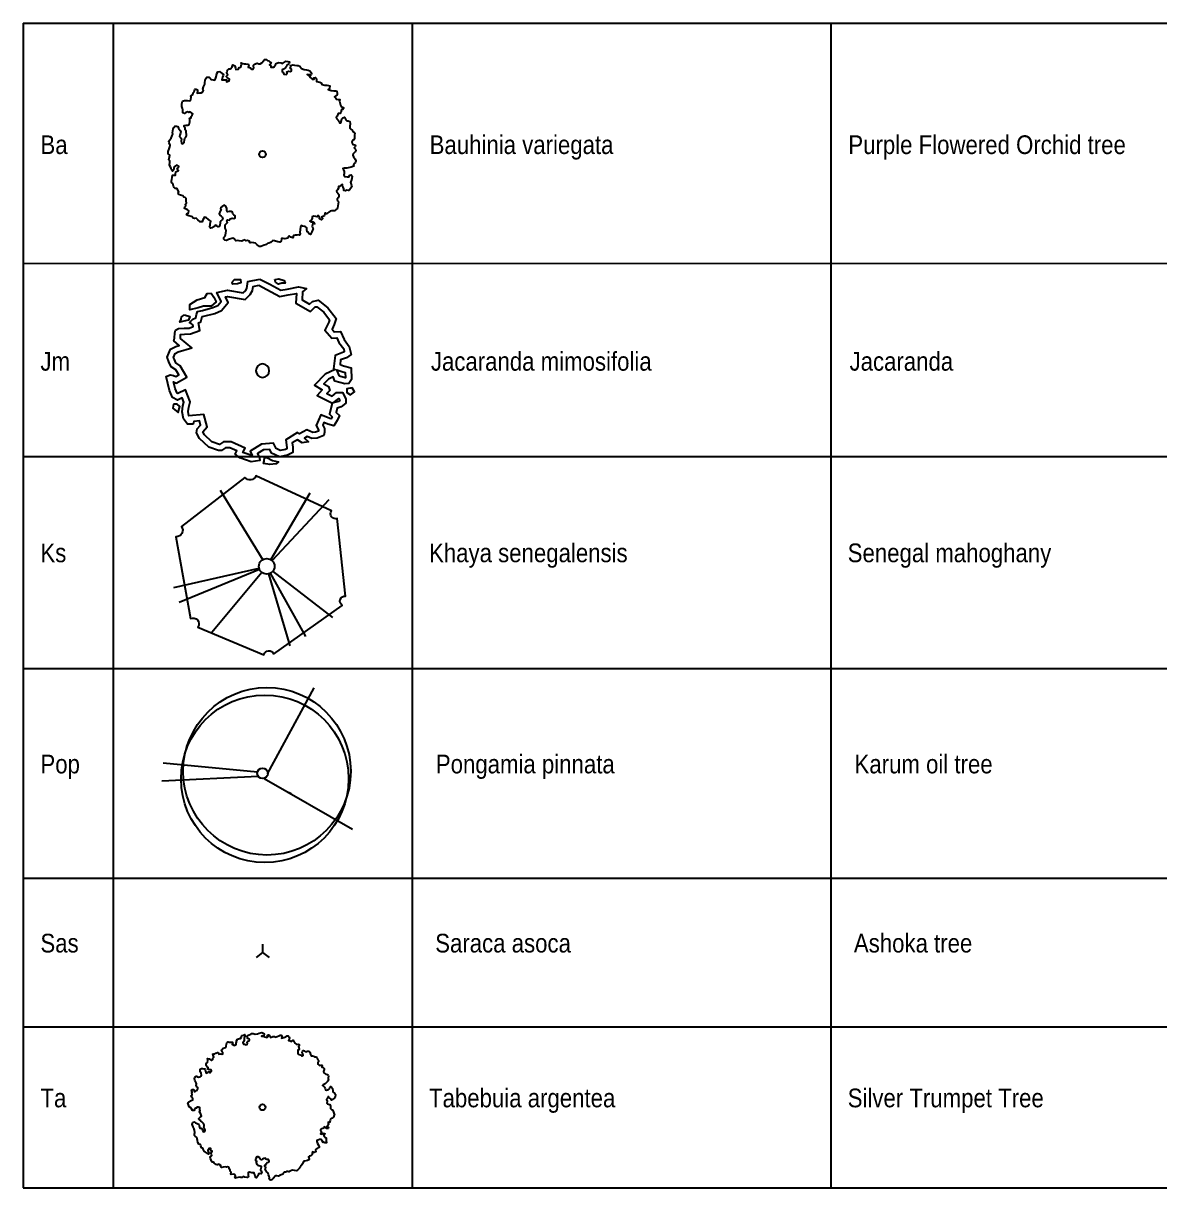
# Model space of a CAD drawing. Extents: x -2743 to -1606, y 314 to 679.
# Drawn here: x -1854.06 to -1816.06, y 514.89 to 553.82 of the extents above; entities that cross this region are included whole.
import ezdxf
from ezdxf.enums import TextEntityAlignment as Align

# ---------------------------------------------------------------- set-up
doc = ezdxf.new("R2010")
doc.units = 0
doc.header["$MEASUREMENT"] = 0
for name, color, linetype in [('Jacaranda mimosifolia', 71, 'Continuous'), ('Khaya senegalensis', 71, 'Continuous'), ('L-Tree-Bauhinia alba', 71, 'Continuous'), ('LA-PLNT-DESIGN TEXT', 63, 'Continuous'), ('LA-PLNT-TABLE LINE', 202, 'Continuous'), ('Pongamia pinnata', 71, 'Continuous'), ('Saraca asoca', 71, 'Continuous'), ('Tabebuia argentea', 71, 'Continuous')]:
    doc.layers.add(name, color=color, linetype=linetype)
doc.styles.add('PLNT-LEG', font='arial.ttf', dxfattribs={"width": 0.85})

# ---------------------------------------------------------------- blocks, each defined once
blk = doc.blocks.new('PL-TAB')
at = {"style": 'PLNT-LEG'}
for tag, width, p in [('ABRV.', 0.85, (1.439, 0)), ('SYMBOL', 0.85, (7.527, 0)), ('HEIGHT', 0.85, (42.963, 0)), ('SPREAD', 0.85, (46.921, 0)), ('CALIBER', 0.85, (50.966, 0)), ('ROOTS', 0.85, (54.958, 0)), ('SPACING', 0.75, (59.078, 0)), ('QUANTITY', 0.9, (63.622, 0)), ('REMARKS', 0.9, (69.211, 0))]:
    blk.add_attdef(tag, text='', height=0.625, dxfattribs=dict(at, width=width)).set_placement(p, align=Align.CENTER)
at = {"style": 'PLNT-LEG', "width": 0.85}
for tag, p in [('BOTANICAL-NAME', (14, 0)), ('COMMON-NAME', (28, 0))]:
    blk.add_attdef(tag, p, '', height=0.625, dxfattribs=at)
blk = doc.blocks.new('Bauhinia_alba')
at = {"layer": 'L-Tree-Bauhinia alba', "linetype": 'Continuous'}
blk.add_lwpolyline([(2.208, -1.951), (2.178, -1.982), (2.143, -2.012), (2.097, -1.971), (2.077, -2.012), (2.063, -2.063), (2.023, -2.086), (1.961, -2.117), (2.004, -2.16), (1.959, -2.209), (1.896, -2.177), (1.89, -2.128), (1.848, -2.064), (1.817, -2.106), (1.771, -2.093), (1.708, -2.081), (1.644, -2.106), (1.653, -2.152), (1.622, -2.212), (1.565, -2.247), (1.605, -2.275), (1.668, -2.271), (1.716, -2.303), (1.74, -2.342), (1.74, -2.342), (1.74, -2.342), (1.665, -2.336), (1.645, -2.415), (1.656, -2.465), (1.683, -2.511), (1.661, -2.555), (1.637, -2.612), (1.594, -2.701), (1.551, -2.673), (1.524, -2.634), (1.479, -2.612), (1.473, -2.529), (1.47, -2.473), (1.409, -2.428), (1.329, -2.414), (1.283, -2.399), (1.262, -2.443), (1.246, -2.537), (1.238, -2.618), (1.242, -2.673), (1.227, -2.719), (1.181, -2.71), (1.132, -2.716), (1.077, -2.713), (1.027, -2.725), (1, -2.802), (0.927, -2.789), (0.88, -2.74), (0.841, -2.767), (0.833, -2.814), (0.775, -2.831), (0.726, -2.836), (0.673, -2.827), (0.625, -2.825), (0.609, -2.918), (0.568, -2.953), (0.502, -2.941), (0.385, -2.9), (0.332, -2.89), (0.252, -2.958), (0.2, -2.977), (0.15, -2.989), (0.116, -3.024), (0.043, -3.052), (-0.073, -3.087), (-0.121, -3.085), (-0.194, -3.031), (-0.253, -2.979), (-0.305, -2.963), (-0.373, -2.958), (-0.429, -2.962), (-0.462, -2.915), (-0.512, -2.893), (-0.568, -2.897), (-0.61, -2.862), (-0.662, -2.887), (-0.702, -2.914), (-0.801, -2.897), (-0.848, -2.888), (-0.904, -2.892), (-0.962, -2.834), (-1.006, -2.812), (-1.151, -2.856), (-1.225, -2.884), (-1.27, -2.869), (-1.305, -2.835), (-1.311, -2.786), (-1.27, -2.752), (-1.255, -2.707), (-1.241, -2.627), (-1.23, -2.56), (-1.235, -2.512), (-1.262, -2.472), (-1.259, -2.418), (-1.257, -2.364), (-1.223, -2.328), (-1.188, -2.286), (-1.2, -2.236), (-1.178, -2.192), (-1.132, -2.2), (-1.092, -2.166), (-1.026, -2.144), (-0.973, -2.153), (-0.927, -2.127), (-0.922, -2.059), (-0.971, -2.03), (-1.006, -1.989), (-1.011, -1.94), (-1.062, -1.918), (-1.129, -1.913), (-1.179, -1.924), (-1.199, -1.88), (-1.201, -1.811), (-1.235, -1.736), (-1.285, -1.707), (-1.36, -1.742), (-1.4, -1.776), (-1.415, -1.821), (-1.39, -1.874), (-1.429, -1.901), (-1.459, -1.992), (-1.433, -2.038), (-1.397, -2.071), (-1.362, -2.105), (-1.335, -2.144), (-1.356, -2.188), (-1.39, -2.224), (-1.425, -2.265), (-1.426, -2.313), (-1.442, -2.365), (-1.451, -2.412), (-1.501, -2.424), (-1.536, -2.39), (-1.588, -2.374), (-1.622, -2.409), (-1.666, -2.429), (-1.705, -2.456), (-1.756, -2.468), (-1.783, -2.429), (-1.761, -2.385), (-1.759, -2.33), (-1.751, -2.284), (-1.735, -2.231), (-1.779, -2.21), (-1.822, -2.182), (-1.892, -2.114), (-1.946, -2.105), (-2.002, -2.191), (-2.027, -2.255), (-2.096, -2.257), (-2.18, -2.187), (-2.226, -2.138), (-2.282, -2.142), (-2.327, -2.127), (-2.361, -2.087), (-2.504, -2.041), (-2.555, -2.018), (-2.533, -1.974), (-2.488, -1.948), (-2.476, -1.881), (-2.525, -1.845), (-2.613, -1.802), (-2.605, -1.756), (-2.57, -1.714), (-2.582, -1.664), (-2.554, -1.621), (-2.565, -1.571), (-2.557, -1.524), (-2.556, -1.476), (-2.591, -1.443), (-2.636, -1.428), (-2.677, -1.386), (-2.755, -1.359), (-2.807, -1.343), (-2.825, -1.292), (-2.804, -1.247), (-2.844, -1.171), (-2.844, -1.171), (-2.876, -1.135), (-2.922, -1.142), (-2.961, -1.105), (-2.984, -1.063), (-2.999, -1.015), (-3.005, -0.968), (-3.044, -0.931), (-3.051, -0.884), (-3.042, -0.833), (-3.031, -0.767), (-3.018, -0.693), (-2.965, -0.695), (-2.918, -0.688), (-2.918, -0.643), (-2.9, -0.585), (-2.857, -0.555), (-2.815, -0.532), (-2.854, -0.495), (-2.837, -0.444), (-2.799, -0.398), (-2.875, -0.355), (-2.917, -0.377), (-2.96, -0.408), (-2.981, -0.525), (-3.016, -0.557), (-3.047, -0.514), (-3.061, -0.466), (-3.083, -0.416), (-3.11, -0.359), (-3.1, -0.254), (-3.099, -0.209), (-3.131, -0.173), (-3.114, -0.077), (-3.104, -0.019), (-3.15, 0.02), (-3.15, 0.103), (-3.12, 0.189), (-3.1, 0.261), (-3.091, 0.313), (-3.122, 0.394), (-3.129, 0.441), (-3.106, 0.482), (-3.049, 0.548), (-3.019, 0.634), (-2.997, 0.675), (-3.002, 0.729), (-2.992, 0.788), (-2.979, 0.861), (-2.964, 0.904), (-2.927, 0.943), (-2.873, 0.949), (-2.83, 0.934), (-2.808, 0.884), (-2.785, 0.842), (-2.755, 0.799), (-2.725, 0.756), (-2.74, 0.713), (-2.76, 0.641), (-2.775, 0.598), (-2.735, 0.568), (-2.705, 0.525), (-2.718, 0.452), (-2.708, 0.374), (-2.666, 0.359), (-2.621, 0.397), (-2.606, 0.485), (-2.595, 0.544), (-2.559, 0.575), (-2.536, 0.624), (-2.534, 0.677), (-2.548, 0.725), (-2.554, 0.779), (-2.584, 0.822), (-2.581, 0.882), (-2.611, 0.926), (-2.618, 0.972), (-2.548, 0.983), (-2.488, 0.98), (-2.446, 1.003), (-2.423, 1.089), (-2.425, 1.166), (-2.432, 1.212), (-2.385, 1.219), (-2.376, 1.271), (-2.346, 1.311), (-2.324, 1.352), (-2.363, 1.39), (-2.41, 1.421), (-2.46, 1.399), (-2.5, 1.429), (-2.558, 1.401), (-2.601, 1.371), (-2.657, 1.396), (-2.657, 1.487), (-2.671, 1.535), (-2.696, 1.607), (-2.688, 1.697), (-2.665, 1.784), (-2.601, 1.803), (-2.495, 1.8), (-2.421, 1.794), (-2.383, 1.833), (-2.378, 1.908), (-2.401, 1.95), (-2.365, 1.981), (-2.323, 2.004), (-2.314, 2.056), (-2.314, 2.056), (-2.273, 2.089), (-2.261, 2.135), (-2.253, 2.182), (-2.204, 2.182), (-2.161, 2.157), (-2.167, 2.097), (-2.172, 2.045), (-2.086, 2.061), (-2.039, 2.052), (-1.989, 2.092), (-1.963, 2.139), (-1.987, 2.178), (-1.967, 2.262), (-1.935, 2.3), (-1.917, 2.35), (-1.92, 2.407), (-1.91, 2.466), (-1.895, 2.525), (-1.851, 2.578), (-1.771, 2.582), (-1.743, 2.546), (-1.706, 2.505), (-1.64, 2.484), (-1.588, 2.48), (-1.556, 2.517), (-1.534, 2.592), (-1.529, 2.644), (-1.52, 2.695), (-1.478, 2.757), (-1.412, 2.763), (-1.378, 2.731), (-1.34, 2.702), (-1.295, 2.681), (-1.308, 2.631), (-1.326, 2.582), (-1.339, 2.532), (-1.343, 2.484), (-1.247, 2.485), (-1.194, 2.484), (-1.197, 2.419), (-1.103, 2.455), (-1.09, 2.505), (-1.167, 2.563), (-1.2, 2.599), (-1.152, 2.652), (-1.175, 2.721), (-1.174, 2.773), (-1.148, 2.821), (-1.108, 2.849), (-1.055, 2.853), (-1, 2.918), (-0.974, 2.992), (-0.915, 2.955), (-0.893, 2.881), (-0.875, 2.834), (-0.795, 2.842), (-0.768, 2.898), (-0.714, 2.906), (-0.696, 2.956), (-0.692, 3.003), (-0.702, 3.048), (-0.643, 3.034), (-0.594, 3.016), (-0.546, 3.017), (-0.469, 3.003), (-0.442, 2.959), (-0.464, 2.91), (-0.386, 2.879), (-0.358, 2.844), (-0.301, 2.842), (-0.277, 2.882), (-0.286, 2.927), (-0.286, 2.927), (-0.29, 2.974), (-0.255, 3.007), (-0.165, 3.037), (-0.111, 3.022), (-0.062, 3.013), (-0.01, 3.049), (0.047, 3.118), (0.083, 3.157), (0.146, 3.163), (0.18, 3.129), (0.222, 3.11), (0.263, 3.086), (0.303, 3.056), (0.284, 3.014), (0.25, 2.981), (0.29, 2.951), (0.293, 2.905), (0.388, 2.9), (0.413, 2.941), (0.448, 2.98), (0.472, 3.021), (0.552, 3.058), (0.641, 3.048), (0.682, 3.024), (0.746, 3.063), (0.786, 3.101), (0.863, 3.088), (0.917, 3.073), (0.908, 3.018), (0.83, 2.964), (0.811, 2.922), (0.782, 2.882), (0.717, 2.836), (0.673, 2.81), (0.667, 2.743), (0.708, 2.719), (0.728, 2.67), (0.799, 2.658), (0.84, 2.696), (0.831, 2.743), (0.886, 2.767), (0.935, 2.753), (0.983, 2.772), (0.988, 2.828), (0.943, 2.864), (0.963, 2.912), (0.954, 2.959), (1.031, 2.979), (1.085, 2.964), (1.163, 2.956), (1.209, 2.959), (1.261, 2.933), (1.288, 2.894), (1.315, 2.856), (1.411, 2.822), (1.488, 2.808), (1.543, 2.798), (1.596, 2.778), (1.627, 2.727), (1.654, 2.688), (1.64, 2.64), (1.561, 2.642), (1.506, 2.652), (1.552, 2.621), (1.601, 2.613), (1.598, 2.562), (1.652, 2.519), (1.692, 2.484), (1.738, 2.492), (1.73, 2.539), (1.788, 2.551), (1.814, 2.502), (1.815, 2.411), (1.925, 2.392), (1.971, 2.366), (1.996, 2.317), (2.078, 2.297), (2.156, 2.289), (2.212, 2.284), (2.259, 2.265), (2.25, 2.181), (2.209, 2.143), (2.301, 2.116), (2.39, 2.106), (2.458, 2.105), (2.5, 2.086), (2.51, 2.017), (2.501, 1.967), (2.462, 1.935), (2.416, 1.903), (2.449, 1.863), (2.475, 1.819), (2.542, 1.813), (2.592, 1.81), (2.584, 1.76), (2.598, 1.712), (2.601, 1.667), (2.601, 1.667), (2.611, 1.622), (2.633, 1.573), (2.682, 1.557), (2.721, 1.52), (2.692, 1.48), (2.645, 1.473), (2.627, 1.37), (2.591, 1.339), (2.539, 1.341), (2.501, 1.257), (2.47, 1.209), (2.485, 1.162), (2.538, 1.122), (2.568, 1.079), (2.575, 1.032), (2.628, 1.031), (2.648, 1.103), (2.658, 1.161), (2.695, 1.2), (2.743, 1.214), (2.774, 1.178), (2.789, 1.131), (2.827, 1.094), (2.874, 1.101), (2.929, 1.068), (2.94, 1.006), (2.922, 0.903), (2.921, 0.851), (2.961, 0.821), (2.999, 0.784), (3.021, 0.735), (3.062, 0.713), (3.094, 0.677), (3.083, 0.619), (3.073, 0.56), (3.08, 0.514), (3.056, 0.465), (3.013, 0.435), (2.984, 0.395), (2.998, 0.347), (3.021, 0.305), (3.072, 0.296), (3.113, 0.274), (3.104, 0.223), (3.068, 0.191), (3.106, 0.147), (3.12, 0.099), (3.098, 0.058), (3.026, -0.005), (3.017, -0.056), (3.039, -0.105), (3.069, -0.148), (3.101, -0.184), (3.121, -0.241), (3.103, -0.298), (3.066, -0.337), (3.044, -0.378), (3.051, -0.424), (2.962, -0.454), (2.82, -0.489), (2.73, -0.489), (2.683, -0.496), (2.705, -0.545), (2.727, -0.594), (2.721, -0.668), (2.712, -0.719), (2.735, -0.761), (2.823, -0.777), (2.884, -0.772), (2.915, -0.725), (2.963, -0.711), (2.993, -0.754), (2.987, -0.828), (2.964, -0.915), (2.935, -0.955), (2.968, -1.066), (2.975, -1.113), (2.906, -1.206), (2.864, -1.229), (2.811, -1.227), (2.763, -1.241), (2.712, -1.232), (2.715, -1.173), (2.694, -1.123), (2.663, -1.08), (2.665, -1.028), (2.613, -1.064), (2.578, -1.096), (2.531, -1.102), (2.53, -1.155), (2.506, -1.204), (2.462, -1.241), (2.476, -1.289), (2.507, -1.325), (2.546, -1.362), (2.54, -1.436), (2.518, -1.477), (2.488, -1.517), (2.501, -1.572), (2.531, -1.616), (2.521, -1.674), (2.498, -1.806), (2.489, -1.857), (2.44, -1.879), (2.404, -1.91), (2.35, -1.916), (2.299, -1.907), (2.251, -1.921)], close=True, dxfattribs=at)
blk.add_circle((0, 0), 0.11, dxfattribs=at)
blk = doc.blocks.new('Jacaranda mimosifolia')
at = {"layer": 'Jacaranda mimosifolia', "flags": 128}
for points in [[(-0.094, 3.065), (0.242, 2.891), (0.608, 2.693), (0.82, 2.729), (1.206, 2.801), (1.475, 2.747), (1.34, 2.64), (1.321, 2.371), (1.321, 2.371), (1.572, 2.227), (1.668, 2.317), (1.861, 2.353), (2.188, 2.102), (2.458, 1.743), (2.4, 1.547), (2.323, 1.385), (2.4, 1.295), (2.612, 1.313), (2.728, 1.045), (2.901, 0.811), (2.959, 0.543), (2.805, 0.435), (2.612, 0.363), (2.593, 0.202), (2.708, 0.166), (2.959, 0.095), (2.978, -0.3), (2.882, -0.425), (2.747, -0.443), (2.419, -0.354), (2.361, -0.21), (2.208, -0.282), (2.054, -0.443), (2.208, -0.533), (2.246, -0.658), (2.15, -0.766), (2.323, -0.855), (2.477, -0.73), (2.67, -0.73), (2.785, -0.945), (2.785, -1.089), (2.631, -1.214), (2.497, -1.25), (2.458, -1.394), (2.574, -1.501), (2.497, -1.662), (2.381, -1.841), (2.188, -1.787), (2.054, -1.734), (2.015, -1.823), (2.073, -1.931), (2.073, -2.057), (2.054, -2.164), (1.822, -2.254), (1.649, -2.271), (1.494, -2.2), (1.398, -2.254), (1.533, -2.379), (1.321, -2.415), (1.167, -2.307), (0.993, -2.415), (1.013, -2.558), (1.013, -2.737), (0.839, -2.828), (0.569, -2.881), (0.3, -2.755), (0.242, -2.63), (0.03, -2.648), (-0.163, -2.773), (-0.105, -2.917), (-0.086, -3.007), (-0.375, -3.042), (-0.76, -2.917), (-0.914, -2.792), (-0.857, -2.684), (-1.088, -2.576), (-1.242, -2.576), (-1.377, -2.666), (-1.473, -2.666), (-1.801, -2.558), (-2.109, -2.271), (-2.205, -2.074), (-2.186, -1.949), (-2.07, -1.823), (-2.109, -1.68), (-2.302, -1.698), (-2.321, -1.787), (-2.513, -1.787), (-2.648, -1.608), (-2.687, -1.375), (-2.667, -1.178), (-2.629, -1.053), (-2.687, -0.909), (-2.841, -0.981), (-3.014, -0.891), (-3.111, -0.658), (-3.227, -0.192), (-3.091, -0.139), (-2.976, -0.157), (-2.899, -0.192), (-2.803, -0.139), (-2.899, 0.023), (-3.053, 0.13), (-3.13, 0.292), (-3.188, 0.453), (-3.072, 0.722), (-2.899, 0.811), (-2.783, 0.847), (-2.965, 0.994), (-2.941, 1.085), (-2.936, 1.271), (-2.905, 1.359), (-2.812, 1.406), (-2.625, 1.417), (-2.449, 1.427), (-2.319, 1.474), (-2.33, 1.531), (-2.381, 1.577), (-2.438, 1.614), (-2.33, 1.717), (-2.236, 1.769), (-2.205, 1.873), (-2.174, 1.982), (-2.003, 2.013), (-1.66, 2.107), (-1.49, 2.179), (-1.381, 2.309), (-1.529, 2.619), (-1.172, 2.688), (-0.644, 2.599), (-0.572, 2.672), (-0.529, 2.747), (-0.49, 2.98), (-0.094, 3.065)], [(-0.122, 2.854), (0.149, 2.714), (0.574, 2.485), (0.855, 2.532), (1.136, 2.585), (1.113, 2.26), (1.6, 1.981), (1.762, 2.131), (1.81, 2.14), (2.045, 1.96), (2.238, 1.704), (2.213, 1.618), (2.086, 1.353), (2.315, 1.087), (2.485, 1.102), (2.553, 0.944), (2.715, 0.727), (2.735, 0.63), (2.711, 0.614), (2.428, 0.508), (2.374, 0.061), (2.431, 0.043), (2.089, -0.116), (1.734, -0.489), (1.994, -0.64), (1.829, -0.825), (2.334, -1.086), (2.333, -1.087), (2.234, -1.458), (2.33, -1.547), (2.322, -1.565), (2.293, -1.609), (2.252, -1.598), (1.947, -1.476), (1.793, -1.833), (1.873, -1.981), (1.873, -2.02), (1.775, -2.058), (1.683, -2.067), (1.486, -1.975), (1.239, -2.114), (1.174, -2.068), (0.778, -2.313), (0.813, -2.572), (0.813, -2.616), (0.772, -2.637), (0.595, -2.672), (0.451, -2.605), (0.365, -2.419), (-0.037, -2.453), (-0.41, -2.696), (-0.352, -2.838), (-0.355, -2.838), (-0.659, -2.739), (-0.58, -2.592), (-1.044, -2.376), (-1.302, -2.376), (-1.437, -2.466), (-1.441, -2.466), (-1.696, -2.382), (-1.945, -2.15), (-1.998, -2.043), (-1.997, -2.04), (-1.849, -1.878), (-1.959, -1.466), (-2.462, -1.512), (-2.485, -1.369), (-2.47, -1.218), (-2.417, -1.043), (-2.581, -0.64), (-2.836, -0.758), (-2.858, -0.747), (-2.92, -0.596), (-2.975, -0.377), (-2.89, -0.416), (-2.526, -0.213), (-2.749, 0.163), (-2.895, 0.264), (-2.945, 0.369), (-2.973, 0.446), (-2.917, 0.577), (-2.823, 0.626), (-2.366, 0.768), (-2.742, 1.071), (-2.738, 1.21), (-2.613, 1.217), (-2.408, 1.229), (-2.092, 1.343), (-2.138, 1.595), (-2.068, 1.634), (-2.016, 1.808), (-1.958, 1.818), (-1.595, 1.917), (-1.367, 2.014), (-1.145, 2.279), (-1.237, 2.472), (-1.169, 2.485), (-0.576, 2.385), (-0.411, 2.549), (-0.337, 2.68), (-0.315, 2.813)], [(2.568, -0.187), (2.481, 0.028), (2.651, -0.025), (2.766, -0.058), (2.775, -0.236), (2.773, -0.238), (2.761, -0.24)], [(2.538, -1.032), (2.366, -1.078), (2.548, -0.93), (2.55, -0.93), (2.585, -0.994)]]:
    blk.add_lwpolyline(points, close=True, dxfattribs=at)
for points in [[(-1.025, 2.95), (-0.933, 3.053), (-0.736, 3.053), (-0.726, 2.941), (-0.842, 2.901), (-0.996, 2.896), (-1.015, 2.946)], [(0.413, 3.05), (0.55, 3.07), (0.724, 3.016), (0.762, 2.927), (0.647, 2.927), (0.531, 2.891), (0.435, 2.963), (0.413, 3.05)], [(-1.718, 2.588), (-1.627, 2.461), (-1.545, 2.301), (-1.723, 2.156), (-1.974, 2.156), (-2.147, 2.102), (-2.436, 2.03), (-2.436, 2.21), (-2.186, 2.371), (-1.935, 2.443), (-1.854, 2.584), (-1.718, 2.588)], [(-2.61, 1.869), (-2.436, 1.815), (-2.475, 1.69), (-2.629, 1.654), (-2.764, 1.618), (-2.726, 1.726), (-2.706, 1.797), (-2.61, 1.869)], [(2.998, -0.569), (2.824, -0.605), (2.824, -0.73), (2.94, -0.802), (3.075, -0.712), (2.998, -0.569)], [(-2.976, -1.124), (-2.995, -1.25), (-2.822, -1.394), (-2.764, -1.196), (-2.86, -1.124), (-2.976, -1.124)], [(0.146, -2.899), (0.338, -3.007), (0.531, -3.042), (0.454, -3.114), (0.242, -3.132), (0.028, -3.105), (0.049, -3.024), (0.068, -2.899), (0.146, -2.899)]]:
    blk.add_lwpolyline(points, dxfattribs=at)
at = {"layer": 'Jacaranda mimosifolia'}
blk.add_lwpolyline([(0.225, 0, 1), (-0.225, 0, 1), (0.225, 0)], format="xyb", close=True, dxfattribs=at)
blk = doc.blocks.new('Pongamia pinnata')
at = {"layer": 'Pongamia pinnata'}
for p, q in [((0.162, -0.01), (1.73, 2.856)), ((-0.171, 0.039), (-3.327, 0.341)), ((-0.143, -0.101), (-3.366, -0.26)), ((0.052, -0.168), (3.009, -1.868)), ((0.871, -0.632), (0.952, -0.678))]:
    blk.add_line(p, q, dxfattribs=at)
for centre, radius in [((0.149, 0.069), 2.801), ((0.076, -0.181), 2.801), ((0, 0), 0.176)]:
    blk.add_circle(centre, radius, dxfattribs=at)
blk = doc.blocks.new('Saraca asoca')
at = {"layer": 'Saraca asoca'}
for p, q in [((0, 0.28), (0, 0)), ((0, 0), (-0.214, -0.165)), ((0, 0), (0.22, -0.171))]:
    blk.add_line(p, q, dxfattribs=at)
blk = doc.blocks.new('Tabebuia argentea')
at = {"layer": 'Tabebuia argentea', "linetype": 'Continuous'}
blk.add_lwpolyline([(2.256, -0.439), (2.248, -0.472), (2.236, -0.506), (2.189, -0.497), (2.192, -0.532), (2.202, -0.572), (2.184, -0.603), (2.155, -0.649), (2.201, -0.661), (2.19, -0.711), (2.135, -0.714), (2.112, -0.684), (2.058, -0.658), (2.054, -0.699), (2.018, -0.707), (1.971, -0.725), (1.937, -0.766), (1.962, -0.794), (1.965, -0.847), (1.94, -0.892), (1.978, -0.895), (2.019, -0.868), (2.064, -0.871), (2.095, -0.888), (2.095, -0.888), (2.095, -0.888), (2.043, -0.913), (2.06, -0.974), (2.088, -1.003), (2.123, -1.023), (2.126, -1.062), (2.133, -1.11), (2.139, -1.186), (2.099, -1.184), (2.065, -1.169), (2.027, -1.172), (1.99, -1.118), (1.965, -1.082), (1.907, -1.076), (1.847, -1.098), (1.811, -1.106), (1.814, -1.144), (1.84, -1.213), (1.867, -1.271), (1.891, -1.307), (1.899, -1.343), (1.865, -1.356), (1.834, -1.379), (1.796, -1.398), (1.767, -1.426), (1.779, -1.489), (1.725, -1.509), (1.675, -1.494), (1.659, -1.528), (1.672, -1.563), (1.64, -1.597), (1.609, -1.62), (1.569, -1.635), (1.537, -1.653), (1.562, -1.722), (1.549, -1.761), (1.499, -1.779), (1.405, -1.797), (1.365, -1.812), (1.338, -1.89), (1.311, -1.922), (1.282, -1.95), (1.273, -1.987), (1.235, -2.035), (1.171, -2.104), (1.138, -2.122), (1.067, -2.115), (1.007, -2.103), (0.966, -2.113), (0.918, -2.137), (0.882, -2.161), (0.842, -2.143), (0.798, -2.147), (0.763, -2.172), (0.721, -2.165), (0.695, -2.203), (0.68, -2.237), (0.606, -2.264), (0.571, -2.277), (0.535, -2.302), (0.473, -2.286), (0.435, -2.289), (0.354, -2.375), (0.316, -2.423), (0.28, -2.431), (0.243, -2.422), (0.22, -2.391), (0.233, -2.353), (0.225, -2.316), (0.203, -2.257), (0.185, -2.207), (0.162, -2.177), (0.128, -2.161), (0.109, -2.123), (0.089, -2.086), (0.098, -2.049), (0.105, -2.007), (0.077, -1.978), (0.074, -1.94), (0.108, -1.927), (0.122, -1.888), (0.157, -1.847), (0.197, -1.832), (0.217, -1.796), (0.194, -1.749), (0.149, -1.749), (0.11, -1.735), (0.087, -1.704), (0.044, -1.709), (-0.004, -1.732), (-0.033, -1.76), (-0.063, -1.738), (-0.092, -1.692), (-0.145, -1.656), (-0.19, -1.655), (-0.226, -1.708), (-0.24, -1.747), (-0.232, -1.784), (-0.194, -1.809), (-0.21, -1.843), (-0.194, -1.916), (-0.158, -1.936), (-0.121, -1.945), (-0.084, -1.954), (-0.05, -1.969), (-0.047, -2.007), (-0.056, -2.044), (-0.063, -2.086), (-0.045, -2.119), (-0.035, -2.16), (-0.022, -2.195), (-0.051, -2.223), (-0.088, -2.214), (-0.13, -2.224), (-0.138, -2.261), (-0.161, -2.291), (-0.176, -2.325), (-0.205, -2.353), (-0.239, -2.338), (-0.242, -2.299), (-0.262, -2.262), (-0.275, -2.227), (-0.285, -2.186), (-0.323, -2.189), (-0.363, -2.187), (-0.437, -2.169), (-0.476, -2.184), (-0.48, -2.264), (-0.472, -2.317), (-0.517, -2.346), (-0.601, -2.332), (-0.652, -2.317), (-0.688, -2.342), (-0.724, -2.35), (-0.763, -2.336), (-0.877, -2.362), (-0.92, -2.367), (-0.923, -2.328), (-0.903, -2.293), (-0.921, -2.243), (-0.968, -2.238), (-1.045, -2.244), (-1.058, -2.21), (-1.051, -2.168), (-1.079, -2.139), (-1.077, -2.099), (-1.104, -2.07), (-1.117, -2.035), (-1.135, -2.002), (-1.172, -1.994), (-1.208, -2.002), (-1.252, -1.99), (-1.315, -2.002), (-1.357, -2.012), (-1.389, -1.985), (-1.392, -1.947), (-1.45, -1.911), (-1.45, -1.911), (-1.485, -1.899), (-1.514, -1.923), (-1.555, -1.913), (-1.587, -1.894), (-1.615, -1.867), (-1.638, -1.839), (-1.679, -1.829), (-1.702, -1.8), (-1.716, -1.762), (-1.735, -1.713), (-1.755, -1.659), (-1.719, -1.639), (-1.69, -1.616), (-1.708, -1.585), (-1.719, -1.539), (-1.702, -1.502), (-1.683, -1.47), (-1.723, -1.46), (-1.732, -1.42), (-1.725, -1.374), (-1.793, -1.374), (-1.812, -1.406), (-1.829, -1.444), (-1.796, -1.531), (-1.808, -1.566), (-1.846, -1.549), (-1.874, -1.523), (-1.908, -1.498), (-1.95, -1.47), (-1.984, -1.396), (-2.001, -1.365), (-2.037, -1.353), (-2.063, -1.283), (-2.079, -1.239), (-2.126, -1.231), (-2.159, -1.175), (-2.173, -1.106), (-2.188, -1.049), (-2.202, -1.011), (-2.255, -0.969), (-2.278, -0.94), (-2.279, -0.903), (-2.267, -0.837), (-2.28, -0.767), (-2.282, -0.73), (-2.307, -0.696), (-2.323, -0.652), (-2.343, -0.598), (-2.35, -0.563), (-2.341, -0.522), (-2.306, -0.497), (-2.272, -0.49), (-2.238, -0.515), (-2.206, -0.534), (-2.168, -0.551), (-2.131, -0.568), (-2.124, -0.603), (-2.109, -0.66), (-2.102, -0.694), (-2.063, -0.699), (-2.026, -0.716), (-2.006, -0.77), (-1.969, -0.819), (-1.934, -0.812), (-1.919, -0.769), (-1.944, -0.704), (-1.96, -0.66), (-1.948, -0.624), (-1.951, -0.582), (-1.971, -0.546), (-2, -0.519), (-2.025, -0.485), (-2.062, -0.468), (-2.084, -0.427), (-2.122, -0.41), (-2.145, -0.381), (-2.102, -0.346), (-2.06, -0.324), (-2.041, -0.292), (-2.06, -0.225), (-2.091, -0.174), (-2.114, -0.146), (-2.086, -0.123), (-2.1, -0.085), (-2.096, -0.046), (-2.097, -0.009), (-2.138, 0.001), (-2.182, 0.003), (-2.207, -0.031), (-2.246, -0.027), (-2.274, -0.069), (-2.291, -0.106), (-2.338, -0.111), (-2.374, -0.05), (-2.402, -0.023), (-2.448, 0.016), (-2.478, 0.079), (-2.497, 0.146), (-2.461, 0.185), (-2.389, 0.224), (-2.336, 0.25), (-2.327, 0.291), (-2.353, 0.343), (-2.385, 0.362), (-2.373, 0.398), (-2.354, 0.43), (-2.368, 0.468), (-2.368, 0.468), (-2.354, 0.506), (-2.364, 0.542), (-2.377, 0.577), (-2.344, 0.596), (-2.305, 0.596), (-2.286, 0.553), (-2.268, 0.517), (-2.217, 0.561), (-2.182, 0.574), (-2.164, 0.62), (-2.165, 0.663), (-2.197, 0.68), (-2.217, 0.744), (-2.21, 0.782), (-2.217, 0.822), (-2.242, 0.86), (-2.259, 0.904), (-2.272, 0.949), (-2.263, 1.002), (-2.211, 1.036), (-2.178, 1.023), (-2.137, 1.01), (-2.084, 1.022), (-2.048, 1.04), (-2.041, 1.078), (-2.055, 1.137), (-2.073, 1.173), (-2.087, 1.211), (-2.083, 1.27), (-2.041, 1.3), (-2.006, 1.292), (-1.968, 1.288), (-1.93, 1.291), (-1.919, 1.252), (-1.912, 1.212), (-1.901, 1.173), (-1.885, 1.14), (-1.82, 1.178), (-1.785, 1.199), (-1.761, 1.154), (-1.712, 1.215), (-1.723, 1.254), (-1.798, 1.262), (-1.834, 1.273), (-1.822, 1.328), (-1.865, 1.366), (-1.885, 1.401), (-1.887, 1.443), (-1.871, 1.478), (-1.837, 1.501), (-1.825, 1.566), (-1.837, 1.627), (-1.783, 1.625), (-1.739, 1.584), (-1.708, 1.56), (-1.658, 1.597), (-1.661, 1.646), (-1.628, 1.672), (-1.636, 1.712), (-1.652, 1.746), (-1.676, 1.772), (-1.631, 1.786), (-1.591, 1.793), (-1.559, 1.813), (-1.502, 1.834), (-1.467, 1.815), (-1.462, 1.774), (-1.398, 1.783), (-1.364, 1.771), (-1.326, 1.792), (-1.325, 1.828), (-1.349, 1.855), (-1.349, 1.855), (-1.37, 1.885), (-1.36, 1.921), (-1.311, 1.977), (-1.269, 1.988), (-1.232, 2.001), (-1.212, 2.046), (-1.2, 2.115), (-1.192, 2.156), (-1.152, 2.185), (-1.116, 2.175), (-1.08, 2.179), (-1.043, 2.179), (-1.004, 2.175), (-1, 2.139), (-1.01, 2.103), (-0.971, 2.099), (-0.951, 2.069), (-0.885, 2.103), (-0.885, 2.14), (-0.876, 2.181), (-0.876, 2.218), (-0.837, 2.274), (-0.773, 2.303), (-0.736, 2.303), (-0.709, 2.354), (-0.697, 2.396), (-0.64, 2.417), (-0.597, 2.429), (-0.582, 2.388), (-0.613, 2.321), (-0.609, 2.285), (-0.613, 2.246), (-0.639, 2.19), (-0.658, 2.155), (-0.636, 2.108), (-0.599, 2.108), (-0.566, 2.083), (-0.513, 2.103), (-0.501, 2.144), (-0.525, 2.172), (-0.497, 2.211), (-0.459, 2.22), (-0.434, 2.253), (-0.454, 2.292), (-0.498, 2.299), (-0.503, 2.338), (-0.528, 2.366), (-0.484, 2.411), (-0.442, 2.422), (-0.386, 2.447), (-0.356, 2.467), (-0.311, 2.47), (-0.278, 2.455), (-0.244, 2.44), (-0.166, 2.455), (-0.109, 2.476), (-0.068, 2.491), (-0.024, 2.498), (0.016, 2.476), (0.05, 2.461), (0.059, 2.423), (0.005, 2.393), (-0.035, 2.378), (0.007, 2.376), (0.044, 2.389), (0.062, 2.354), (0.116, 2.346), (0.156, 2.338), (0.184, 2.363), (0.16, 2.391), (0.194, 2.422), (0.231, 2.399), (0.268, 2.338), (0.349, 2.368), (0.39, 2.37), (0.427, 2.346), (0.49, 2.365), (0.545, 2.391), (0.584, 2.41), (0.624, 2.415), (0.651, 2.356), (0.639, 2.314), (0.711, 2.332), (0.775, 2.36), (0.821, 2.387), (0.856, 2.391), (0.891, 2.348), (0.904, 2.311), (0.891, 2.273), (0.873, 2.234), (0.91, 2.22), (0.945, 2.201), (0.993, 2.223), (1.028, 2.241), (1.042, 2.204), (1.07, 2.178), (1.091, 2.148), (1.091, 2.148), (1.115, 2.122), (1.148, 2.098), (1.189, 2.107), (1.229, 2.097), (1.225, 2.058), (1.197, 2.035), (1.225, 1.959), (1.213, 1.924), (1.177, 1.905), (1.185, 1.833), (1.183, 1.789), (1.212, 1.763), (1.263, 1.757), (1.3, 1.74), (1.323, 1.712), (1.359, 1.731), (1.345, 1.788), (1.328, 1.831), (1.338, 1.872), (1.365, 1.9), (1.4, 1.889), (1.428, 1.862), (1.469, 1.853), (1.497, 1.876), (1.547, 1.876), (1.579, 1.838), (1.608, 1.762), (1.627, 1.726), (1.666, 1.722), (1.707, 1.712), (1.741, 1.688), (1.777, 1.689), (1.813, 1.678), (1.829, 1.634), (1.845, 1.591), (1.868, 1.562), (1.871, 1.52), (1.854, 1.483), (1.85, 1.444), (1.879, 1.418), (1.91, 1.399), (1.948, 1.413), (1.985, 1.414), (1.999, 1.376), (1.988, 1.341), (2.03, 1.326), (2.059, 1.3), (2.06, 1.263), (2.037, 1.192), (2.051, 1.154), (2.085, 1.13), (2.122, 1.113), (2.158, 1.101), (2.193, 1.071), (2.204, 1.026), (2.195, 0.985), (2.196, 0.949), (2.219, 0.92), (2.171, 0.865), (2.09, 0.785), (2.029, 0.75), (2, 0.727), (2.034, 0.703), (2.068, 0.678), (2.094, 0.626), (2.108, 0.588), (2.14, 0.569), (2.205, 0.593), (2.244, 0.62), (2.246, 0.664), (2.273, 0.693), (2.31, 0.676), (2.336, 0.624), (2.355, 0.556), (2.35, 0.518), (2.417, 0.456), (2.44, 0.427), (2.43, 0.337), (2.411, 0.305), (2.375, 0.286), (2.349, 0.257), (2.311, 0.243), (2.289, 0.284), (2.255, 0.309), (2.218, 0.326), (2.198, 0.362), (2.178, 0.317), (2.166, 0.282), (2.138, 0.259), (2.157, 0.223), (2.161, 0.181), (2.146, 0.138), (2.174, 0.112), (2.209, 0.1), (2.25, 0.091), (2.276, 0.038), (2.277, 0.002), (2.273, -0.037), (2.303, -0.069), (2.34, -0.086), (2.357, -0.129), (2.393, -0.227), (2.407, -0.265), (2.383, -0.299), (2.371, -0.334), (2.337, -0.359), (2.299, -0.373), (2.273, -0.402)], close=True, dxfattribs=at)
blk.add_circle((0, 0), 0.1, dxfattribs=at)
blk = doc.blocks.new('Khaya senegalensis1')
at = {"layer": 'Khaya senegalensis'}
for p, q in [((-1.413, 2.563), (0.006, 0.235)), ((1.587, 2.46), (0.273, 0.237)), ((2.215, 2.237), (0.318, 0.203)), ((-2.966, -0.694), (-0.112, -0.044)), ((-2.788, -1.186), (-0.099, -0.085)), ((-1.693, -2.191), (-0.025, -0.186)), ((0.92, -2.641), (0.214, -0.236)), ((1.444, -2.33), (0.268, -0.214)), ((2.35, -1.703), (0.346, -0.146))]:
    blk.add_line(p, q, dxfattribs=at)
blk.add_lwpolyline([(0.372, -2.92), (2.667, -1.293, -0.795535), (2.778, -0.982), (2.5, 1.61, -0.742677), (2.305, 1.871), (-0.22, 3.036, -0.598971), (-0.592, 2.988), (-2.713, 1.347, -0.646373), (-2.898, 1.004), (-2.408, -1.734, -0.775386), (-2.16, -2.016), (0.048, -2.946, -0.739796), (0.372, -2.92, 0.959502)], format="xyb", dxfattribs=at)
blk.add_circle((0.141, 0.013), 0.26, dxfattribs=at)

msp = doc.modelspace()

# ---------------------------------------------------------------- linework, layer by layer
at = {"layer": 'LA-PLNT-TABLE LINE', "extrusion": (1.27242e-07, -1.99549e-18, 1)}
for p, q in [((-1854.059, 553.816), (-1778.059, 553.817)), ((-1854.059, 545.791), (-1778.059, 545.792)), ((-1854.059, 545.791), (-1778.059, 545.792)), ((-1854.059, 545.791), (-1778.059, 545.792)), ((-1854.059, 539.332), (-1778.059, 539.332)), ((-1854.059, 532.24), (-1778.059, 532.24)), ((-1854.059, 520.263), (-1778.059, 520.263)), ((-1854.059, 514.887), (-1778.059, 514.887))]:
    msp.add_line(p, q, dxfattribs=at)
at = {"layer": 'LA-PLNT-TABLE LINE', "extrusion": (1.27242e-07, -1.99549e-18, 1), "elevation": -0.12}
for points in [[(-1854.059, 553.816), (-1854.059, 514.887)], [(-1851.059, 553.816), (-1851.059, 514.887)], [(-1841.059, 553.816), (-1841.059, 514.887)], [(-1827.059, 553.816), (-1827.059, 514.887)], [(-1854.059, 525.239), (-1778.059, 525.239)]]:
    msp.add_lwpolyline(points, dxfattribs=at)

# ---------------------------------------------------------------- block references
at = {"layer": 'Jacaranda mimosifolia', "extrusion": (1.27242e-07, -1.99549e-18, 1), "rotation": 8.65857215290934e-05}
msp.add_blockref('Jacaranda mimosifolia', (-1846.059, 542.202, 0), dxfattribs=at)
at = {"layer": 'Khaya senegalensis', "extrusion": (1.27242e-07, -1.99549e-18, 1), "rotation": 8.65857215290934e-05}
msp.add_blockref('Khaya senegalensis1', (-1846.059, 535.648, 0), dxfattribs=at)
at = {"layer": 'L-Tree-Bauhinia alba', "extrusion": (1.27242e-07, -1.99549e-18, 1), "rotation": 0.288402233439406}
msp.add_blockref('Bauhinia_alba', (-1846.059, 549.445, 0), dxfattribs=at)
at = {"layer": 'LA-PLNT-DESIGN TEXT', "extrusion": (1.27242e-07, -1.99549e-18, 1)}
ref = msp.add_blockref('PL-TAB', (-1854.471, 549.445, 0), dxfattribs=dict(at, rotation=8.65857215290934e-05))
ref.add_attrib('COMMON-NAME', 'Purple Flowered Orchid tree', (-1826.471, 549.445, 0), dxfattribs={"layer": '0', "extrusion": (1.27242e-07, -1.99549e-18, 1), "height": 0.625, "rotation": 0.0001, "style": 'PLNT-LEG', "width": 0.85})
ref.add_attrib('BOTANICAL-NAME', 'Bauhinia variegata', (-1840.471, 549.445, 0), dxfattribs={"layer": '0', "extrusion": (1.27242e-07, -1.99549e-18, 1), "height": 0.625, "rotation": 0.0001, "style": 'PLNT-LEG', "width": 0.85})
ref.add_attrib('ABRV.', 'Ba', dxfattribs={"layer": '0', "extrusion": (1.27242e-07, -1.99549e-18, 1), "height": 0.625, "rotation": 0.0001, "style": 'PLNT-LEG', "width": 0.85}).set_placement((-1853.032, 549.445, 0), align=Align.CENTER)
ref = msp.add_blockref('PL-TAB', (-1854.43, 542.202, 0), dxfattribs=dict(at, rotation=8.65857215290934e-05))
ref.add_attrib('COMMON-NAME', 'Jacaranda', (-1826.43, 542.202, 0), dxfattribs={"layer": '0', "extrusion": (1.27242e-07, -1.99549e-18, 1), "height": 0.625, "rotation": 0.0001, "style": 'PLNT-LEG', "width": 0.85})
ref.add_attrib('BOTANICAL-NAME', 'Jacaranda mimosifolia', (-1840.43, 542.202, 0), dxfattribs={"layer": '0', "extrusion": (1.27242e-07, -1.99549e-18, 1), "height": 0.625, "rotation": 0.0001, "style": 'PLNT-LEG', "width": 0.85})
ref.add_attrib('ABRV.', 'Jm', dxfattribs={"layer": '0', "extrusion": (1.27242e-07, -1.99549e-18, 1), "height": 0.625, "rotation": 0.0001, "style": 'PLNT-LEG', "width": 0.85}).set_placement((-1852.991, 542.202, 0), align=Align.CENTER)
ref = msp.add_blockref('PL-TAB', (-1854.492, 535.799, 0), dxfattribs=dict(at, rotation=8.65857215290934e-05))
ref.add_attrib('COMMON-NAME', 'Senegal mahoghany', (-1826.492, 535.799, 0), dxfattribs={"layer": '0', "extrusion": (1.27242e-07, -1.99549e-18, 1), "height": 0.625, "rotation": 0.0001, "style": 'PLNT-LEG', "width": 0.85})
ref.add_attrib('BOTANICAL-NAME', 'Khaya senegalensis', (-1840.492, 535.799, 0), dxfattribs={"layer": '0', "extrusion": (1.27242e-07, -1.99549e-18, 1), "height": 0.625, "rotation": 0.0001, "style": 'PLNT-LEG', "width": 0.85})
ref.add_attrib('ABRV.', 'Ks', dxfattribs={"layer": '0', "extrusion": (1.27242e-07, -1.99549e-18, 1), "height": 0.625, "rotation": 0.0001, "style": 'PLNT-LEG', "width": 0.85}).set_placement((-1853.053, 535.799, 0), align=Align.CENTER)
ref = msp.add_blockref('PL-TAB', (-1854.264, 528.739, 0), dxfattribs=dict(at, rotation=8.65857215290934e-05))
ref.add_attrib('COMMON-NAME', 'Karum oil tree', (-1826.264, 528.739, 0), dxfattribs={"layer": '0', "extrusion": (1.27242e-07, -1.99549e-18, 1), "height": 0.625, "rotation": 0.0001, "style": 'PLNT-LEG', "width": 0.85})
ref.add_attrib('BOTANICAL-NAME', 'Pongamia pinnata', (-1840.264, 528.739, 0), dxfattribs={"layer": '0', "extrusion": (1.27242e-07, -1.99549e-18, 1), "height": 0.625, "rotation": 0.0001, "style": 'PLNT-LEG', "width": 0.85})
ref.add_attrib('ABRV.', 'Pop', dxfattribs={"layer": '0', "extrusion": (1.27242e-07, -1.99549e-18, 1), "height": 0.625, "rotation": 0.0001, "style": 'PLNT-LEG', "width": 0.85}).set_placement((-1852.826, 528.739, 0), align=Align.CENTER)
ref = msp.add_blockref('PL-TAB', (-1854.285, 522.751, 0), dxfattribs=dict(at, rotation=8.65857215290934e-05))
ref.add_attrib('COMMON-NAME', 'Ashoka tree', (-1826.285, 522.751, 0), dxfattribs={"layer": '0', "extrusion": (1.27242e-07, -1.99549e-18, 1), "height": 0.625, "rotation": 0.0001, "style": 'PLNT-LEG', "width": 0.85})
ref.add_attrib('BOTANICAL-NAME', 'Saraca asoca', (-1840.285, 522.751, 0), dxfattribs={"layer": '0', "extrusion": (1.27242e-07, -1.99549e-18, 1), "height": 0.625, "rotation": 0.0001, "style": 'PLNT-LEG', "width": 0.85})
ref.add_attrib('ABRV.', 'Sas', dxfattribs={"layer": '0', "extrusion": (1.27242e-07, -1.99549e-18, 1), "height": 0.625, "rotation": 0.0001, "style": 'PLNT-LEG', "width": 0.85}).set_placement((-1852.847, 522.751, 0), align=Align.CENTER)
ref = msp.add_blockref('PL-TAB', (-1854.492, 517.575, 0), dxfattribs=dict(at, rotation=8.65857215290934e-05))
ref.add_attrib('COMMON-NAME', 'Silver Trumpet Tree', (-1826.492, 517.575, 0), dxfattribs={"layer": '0', "extrusion": (1.27242e-07, -1.99549e-18, 1), "height": 0.625, "rotation": 0.0001, "style": 'PLNT-LEG', "width": 0.85})
ref.add_attrib('BOTANICAL-NAME', 'Tabebuia argentea', (-1840.492, 517.575, 0), dxfattribs={"layer": '0', "extrusion": (1.27242e-07, -1.99549e-18, 1), "height": 0.625, "rotation": 0.0001, "style": 'PLNT-LEG', "width": 0.85})
ref.add_attrib('ABRV.', 'Ta', dxfattribs={"layer": '0', "extrusion": (1.27242e-07, -1.99549e-18, 1), "height": 0.625, "rotation": 0.0001, "style": 'PLNT-LEG', "width": 0.85}).set_placement((-1853.053, 517.575, 0), align=Align.CENTER)
at = {"layer": 'Pongamia pinnata', "extrusion": (1.27242e-07, -1.99549e-18, 1), "rotation": 8.65857215290934e-05}
msp.add_blockref('Pongamia pinnata', (-1846.059, 528.739, 0), dxfattribs=at)
at = {"layer": 'Saraca asoca', "extrusion": (1.27242e-07, -1.99549e-18, 1), "rotation": 8.65857215290934e-05}
msp.add_blockref('Saraca asoca', (-1846.059, 522.751, 0), dxfattribs=at)
at = {"layer": 'Tabebuia argentea', "extrusion": (1.27242e-07, -1.99549e-18, 1), "rotation": 8.65857215290934e-05}
msp.add_blockref('Tabebuia argentea', (-1846.059, 517.575, 0), dxfattribs=at)

doc.saveas('drawing.dxf')
